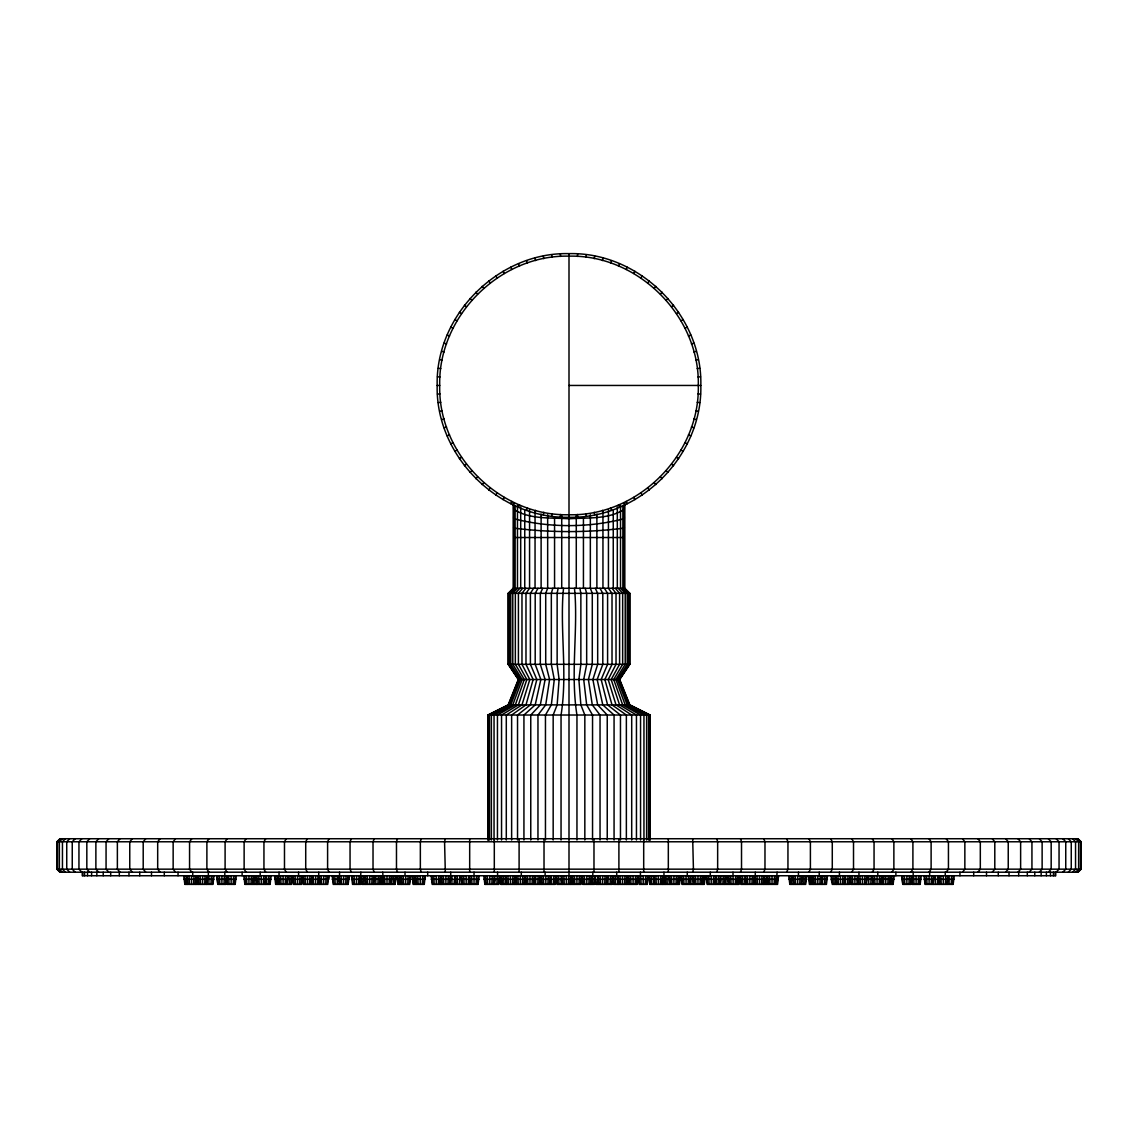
<?xml version="1.0" encoding="UTF-8"?>
<svg xmlns="http://www.w3.org/2000/svg" width="1138" height="1138" viewBox="0 0 1138 1138"><rect width="100%" height="100%" fill="white"/><g stroke="black" fill="none" stroke-linecap="round" stroke-linejoin="round"><path stroke-width="1.5" d="M437.177 385.455C435.441 315.013 498.558 251.896 569 253.632C639.442 251.896 702.559 315.013 700.823 385.455C702.559 455.897 639.442 519.013 569 517.278C498.558 519.013 435.441 455.897 437.177 385.455L439.709 385.455C438.002 316.364 499.909 254.457 569 256.164C638.091 254.457 699.998 316.364 698.291 385.455C699.998 454.546 638.091 516.453 569 514.746C499.909 516.453 438.002 454.546 439.709 385.455M544.021 838.734L544.021 872.206M593.979 872.206L593.979 838.734M560.38 517.008L560.55 514.476M577.45 256.434L577.62 253.916M519.099 838.734L519.099 872.206M563.538 588.275L563.04 593.339C560.294 633.823 567.492 674.891 561.048 715.02L561.048 840.029M618.901 872.206L618.901 838.734M193.56 884.368L194.072 875.748M196.732 884.368L197.244 875.748M204.655 884.368L205.167 875.748M210.928 884.368L211.44 875.748M223.93 884.368L224.442 875.748M233.162 884.368L233.674 875.748M250.957 884.368L251.47 875.748M254.727 884.368L255.239 875.748M263.291 884.368L263.803 875.748M268.07 884.368L268.568 875.748M285.14 884.368L285.638 875.748M289.521 884.368L290.034 875.748M299.621 884.368L300.119 875.748M309.479 884.368L309.991 875.748M317.63 884.368L318.142 875.748M325.696 884.368L326.208 875.748M339.295 884.368L339.636 880.997M345.639 884.368L346.151 875.748M358.612 884.368L359.11 875.748M371.742 884.368L372.254 875.748M377.844 884.368L378.357 875.748M381.244 884.368L381.756 875.748M389.04 884.368L389.537 875.748M393.079 884.368L393.592 875.748M407.717 884.368L408.215 875.748M422.241 884.368L422.753 875.748M438.286 884.368L438.784 875.748M447.903 884.368L448.415 875.748M453.962 884.368L454.46 879.304M461.729 884.368L462.071 880.997M468.216 884.368L468.714 875.748M476.068 884.368L476.566 875.748M491.787 884.368L492.299 875.748M496.822 884.368L497.334 875.748M512.441 884.368L512.954 875.748M522.356 884.368L522.854 875.748M525.87 884.368L526.197 880.997M532.001 884.368L532.513 875.748M537.733 884.368L538.231 875.748M547.847 884.368L548.36 875.748M553.239 884.368L553.751 875.748M568.36 884.368L568.872 875.748M578.943 884.368L579.441 875.748M588.815 884.368L589.328 875.748M592.429 884.368L592.884 872.206M604.662 884.368L605.16 875.748M610.053 884.368L610.551 875.748M624.52 884.368L625.032 875.748M627.806 884.368L628.304 875.748M635.118 884.368L635.63 875.748M645.232 884.368L645.744 875.748M660.381 884.368L660.894 875.748M675.929 884.368L676.427 875.748M677.622 882.675L677.949 879.304M688.092 884.368L688.604 875.748M699.998 884.368L700.496 875.748M702.288 884.368L702.63 880.997M713.227 884.368L713.739 875.748M718.007 884.368L718.519 875.748M722.829 884.368L723.341 875.748M735.205 884.368L735.703 875.748M737.011 884.368L737.339 880.997M751.877 884.368L752.374 875.748M761.507 884.368L762.019 875.748M764.21 884.368L764.708 879.304M774.068 884.368L774.58 875.748M775.888 880.997L775.547 884.368L776.429 875.748M799.701 884.368L800.213 875.748M803.67 884.368L804.182 875.748M819.829 884.368L820.327 875.748M824.424 884.368L824.922 875.748M842.433 884.368L842.945 875.748M847.554 884.368L848.066 875.748M856.914 884.368L857.341 875.748M864.439 884.368L864.951 875.748M870.755 884.368L871.253 875.748M879.105 884.368L879.617 875.748M887.796 884.368L888.309 875.748M891.097 884.368L891.609 875.748M908.892 884.368L909.39 875.748M918.124 884.368L918.636 875.748M931.126 884.368L931.638 875.748M937.399 884.368L937.911 875.748M945.322 884.368L945.82 875.748M951.155 884.368L951.653 875.748M551.788 516.154L552.129 513.636M585.871 257.273L586.212 254.756M494.305 838.734L494.305 872.206M643.695 872.206L643.695 838.734M195.053 884.368L195.921 875.748M206.134 884.368L207.016 875.748M212.422 884.368L213.29 875.748M225.409 884.368L226.291 875.748M234.656 884.368L235.538 875.748M252.437 884.368L253.319 875.748M256.221 884.368L256.804 880.997M264.77 884.368L265.652 875.748M269.55 884.368L270.431 875.748M286.62 884.368L287.501 879.304M291.015 884.368L291.883 875.748M301.101 884.368L301.983 875.748M310.973 884.368L311.84 875.748M319.124 884.368L319.707 880.997M327.189 884.368L328.071 875.748M347.118 884.368L348 875.748M360.092 884.368L360.888 872.206M373.236 884.368L374.103 875.748M379.338 884.368L380.206 875.748M390.519 884.368L391.401 875.748M394.559 884.368L395.441 875.748M409.196 884.368L410.078 875.748M423.734 884.368L424.602 875.748M439.766 884.368L440.648 875.748M449.382 884.368L450.264 875.748M469.695 884.368L470.279 880.997M477.547 884.368L478.429 875.748M493.28 884.368L494.162 875.748M498.302 884.368L499.184 875.748M513.935 884.368L514.803 875.748M523.836 884.368L524.718 875.748M533.494 884.368L534.362 875.748M539.213 884.368L540.095 875.748M549.341 884.368L550.209 875.748M554.718 884.368L555.6 875.748M569.854 884.368L570.735 875.748M580.423 884.368L581.305 875.748M590.309 884.368L591.177 875.748M593.908 884.368L594.79 875.748M606.141 884.368L607.023 875.748M611.533 884.368L612.415 875.748M626.014 884.368L626.882 875.748M636.611 884.368L637.493 875.748M646.725 884.368L647.593 875.748M661.861 884.368L662.743 875.748M677.409 884.368L678.291 875.748M678.931 884.368L679.813 875.748M689.585 884.368L690.467 875.748M701.477 884.368L702.359 875.748M703.782 884.368L704.65 875.748M714.721 884.368L715.589 875.748M719.486 884.368L720.368 875.748M724.323 884.368L725.191 875.748M736.684 884.368L737.566 875.748M738.491 884.368L739.373 875.748M753.356 884.368L754.238 875.748M763.001 884.368L763.883 875.748M765.689 884.368L766.571 875.748M777.026 884.368L777.908 875.748M801.195 884.368L802.077 875.748M805.163 884.368L806.031 875.748M821.309 884.368L822.191 875.748M825.904 884.368L826.785 875.748M843.927 884.368L844.794 875.748M849.048 884.368L849.915 875.748M865.933 884.368L866.8 875.748M872.234 884.368L872.818 880.997M880.584 884.368L881.466 879.304M882.59 884.368L883.458 875.748M889.276 884.368L890.158 875.748M892.576 884.368L893.458 875.748M910.372 884.368L911.254 875.748M919.618 884.368L920.486 875.748M932.605 884.368L933.487 875.748M938.893 884.368L939.476 880.997M946.802 884.368L947.684 875.748M952.634 884.368L953.516 875.748M469.681 838.734L469.681 872.206M558.118 588.275L557.136 593.339L557.136 664.322L559.114 679.528L557.136 704.891L553.168 715.02L553.168 840.029M668.319 872.206L668.319 838.734M543.281 514.746L543.779 512.271M594.221 258.653L594.719 256.164M195.594 884.368L196.604 875.748M206.689 884.368L207.699 875.748M213.972 875.748L212.962 884.368L184.825 884.368L183.801 875.748M236.206 875.748L235.196 884.368L227.088 884.368L226.405 880.997M252.992 884.368L254.002 875.748M256.761 884.368L257.43 880.997M265.325 884.368L266.335 875.748M271.1 875.748L270.09 884.368L244.869 884.368L243.859 875.748M287.16 884.368L288.184 875.748M292.523 875.748L291.556 884.368L275.652 884.368L274.642 875.748M311.513 884.368L312.523 875.748M349.21 875.748L348.185 884.368L333.221 884.368L332.196 875.748M361.315 880.997L360.632 884.368L352.524 884.368L351.514 875.748M373.776 884.368L374.786 875.748M379.879 884.368L380.889 875.748M396.124 875.748L395.114 884.368L361.898 884.368L360.888 879.304M410.761 875.748L409.737 884.368L397.93 884.368L396.906 875.748M425.285 875.748L424.275 884.368L413.137 884.368L412.127 875.748M440.306 884.368L441.316 875.748M449.937 884.368L450.947 875.748M479.112 875.748L478.088 884.368L432.198 884.368L431.188 875.748M493.821 884.368L494.831 879.304M499.525 880.997L498.857 884.368L484.859 884.368L483.835 875.748M514.476 884.368L515.486 875.748M524.376 884.368L525.059 880.997M534.035 884.368L535.045 875.748M539.753 884.368L540.749 875.748M549.882 884.368L550.892 875.748M570.394 884.368L571.404 879.304M581.646 880.997L580.963 884.368L557.037 884.368L556.027 875.748M590.85 884.368L591.86 875.748M595.572 875.748L594.449 884.368L582.741 884.368L581.717 875.748M606.682 884.368L607.706 875.748M612.756 880.997L612.073 884.368L595.914 884.368L595.231 880.997M626.554 884.368L627.564 875.748M648.276 875.748L647.266 884.368L639.143 884.368L638.134 875.748L637.152 884.368L613.624 884.368L612.6 875.748M662.416 884.368L663.426 875.748M677.949 884.368L678.973 875.748M680.496 875.748L679.471 884.368L649.826 884.368L648.816 875.748M690.126 884.368L691.136 875.748M702.018 884.368L703.042 875.748M705.332 875.748L704.322 884.368L682.018 884.368L680.993 875.748M715.261 884.368L716.271 875.748M720.041 884.368L721.051 875.748M725.873 875.748L724.863 884.368L724.636 880.997M737.225 884.368L738.235 875.748M739.714 880.997L739.031 884.368L707.153 884.368L706.129 875.748M753.897 884.368L754.907 875.748M763.541 884.368L764.708 875.748M766.23 884.368L767.254 879.304M776.102 884.368L777.112 872.206M778.591 875.748L777.567 884.368L740.952 884.368L739.928 875.748M801.735 884.368L802.745 875.748M806.714 875.748L805.704 884.368L789.815 884.368L788.79 875.748M821.849 884.368L822.874 875.748M827.468 875.748L826.444 884.368L809.388 884.368L808.378 875.748M844.467 884.368L845.477 879.304M866.473 884.368L867.483 875.748M883.131 884.368L884.141 875.748M889.816 884.368L890.841 875.748M894.141 875.748L893.131 884.368L873.017 884.368L872.007 875.748M921.168 875.748L920.158 884.368L912.036 884.368L911.367 880.997M933.16 884.368L934.17 875.748M947.342 884.368L948.367 875.748M954.199 875.748L953.175 884.368L925.038 884.368L924.028 875.748M445.314 838.734L444.574 841.779L445.314 872.206M692.686 872.206L693.426 869.162L692.686 838.734M534.874 512.797L535.543 510.336M602.457 260.574L603.126 258.127M421.231 838.734L420.349 841.779L420.349 869.162L421.231 872.206M552.812 588.275L551.333 593.339L551.333 664.322L554.277 679.528L551.333 704.891L545.458 715.02L545.458 840.029M716.769 872.206L717.651 869.162L717.651 841.779L716.769 838.734M513.707 506.467L513.707 509.312C529.654 519.668 550.707 517.477 569 518.772C587.293 517.477 608.346 519.668 624.293 509.312L624.293 506.467M397.503 838.734L396.479 841.779L396.479 869.162L397.503 872.206M740.497 872.206L741.521 869.162L741.521 841.779L740.497 838.734M526.624 510.293L527.435 507.889M610.565 263.02L611.376 260.63M374.189 838.734L373.022 841.779L373.022 869.162L374.189 872.206M763.811 872.206L764.978 869.162L764.978 841.779L763.811 838.734M487.875 840.029L487.875 715.02L508.16 704.891L518.302 679.528L508.16 664.322L508.16 593.339L513.224 588.275L624.776 588.275L629.84 593.339L629.84 664.322L619.698 679.528L629.84 704.891L650.125 715.02L650.125 840.029M518.558 507.249L519.525 504.902M618.475 266.007L619.442 263.66M351.343 838.734L350.049 841.779L350.049 869.162L351.343 872.206M786.657 872.206L787.951 869.162L787.951 841.779L786.657 838.734M329.038 838.734L327.602 841.779L327.602 869.162L329.038 872.206M542.712 588.275L540.322 593.339L540.322 664.322L545.102 679.528L540.322 704.891L530.763 715.02L530.763 840.029M808.962 872.206L810.398 869.162L810.398 841.779L808.962 838.734M626.185 269.493L627.308 267.217M510.692 503.693L511.816 501.417M513.707 516.766L513.707 518.658C548.943 527.932 589.057 527.932 624.293 518.658L624.293 516.766M307.288 838.734L305.724 841.779L305.724 869.162L307.288 872.206M830.712 872.206L832.276 869.162L832.276 841.779L830.712 838.734M286.179 838.734L284.486 841.779L284.486 869.162L286.179 872.206M538.018 588.275L535.201 593.339L535.201 664.322L540.835 679.528L535.201 704.891L523.935 715.02L523.935 840.029M851.821 872.206L853.514 869.162L853.514 841.779L851.821 838.734M503.081 499.625L504.347 497.42M633.653 273.49L634.919 271.285M265.751 838.734L263.945 841.779L263.945 869.162L265.751 872.206M872.249 872.206L874.055 869.162L874.055 841.779L872.249 838.734M246.064 838.734L244.129 841.779L244.129 869.162L246.064 872.206M533.622 588.275L530.408 593.339L530.408 664.322L536.837 679.528L530.408 704.891L517.534 715.02L517.534 840.029M891.936 872.206L893.871 869.162L893.871 841.779L891.936 838.734M495.755 495.073L497.164 492.953M640.836 277.957L642.245 275.851M227.131 838.734L225.096 841.779L225.096 869.162L227.131 872.206M910.869 872.206L912.904 869.162L912.904 841.779L910.869 838.734M209.036 838.734L206.888 841.779L206.888 869.162L209.036 872.206M928.964 872.206L931.112 869.162L931.112 841.779L928.964 838.734M191.81 838.734L189.562 841.779L189.562 869.162L191.81 872.206M946.19 872.206L948.438 869.162L948.438 841.779L946.19 838.734M488.743 490.037L490.293 488.031M647.707 282.878L649.257 280.873M175.494 838.734L173.147 841.779L173.147 869.162L175.494 872.206M962.506 872.206L964.853 869.162L964.853 841.779L962.506 838.734M525.884 588.275L521.972 593.339L521.972 664.322L529.81 679.528L521.972 704.891L506.296 715.02L506.296 840.029M160.117 838.734L157.684 841.779L157.684 869.162L160.117 872.206M977.883 872.206L980.316 869.162L980.316 841.779L977.883 838.734M145.735 838.734L143.203 841.779L143.203 869.162L145.735 872.206M522.626 588.275L518.416 593.339L518.416 664.322L526.837 679.528L518.416 704.891L501.545 715.02L501.545 840.029M992.265 872.206L994.797 869.162L994.797 841.779L992.265 838.734M132.364 838.734L129.76 841.779L129.76 869.162L132.364 872.206M1005.636 872.206L1008.24 869.162L1008.24 841.779L1005.636 838.734M482.085 484.575L483.75 482.668M654.25 288.255L655.915 286.349M120.045 838.734L117.37 841.779L117.37 869.162L120.045 872.206M519.81 588.275L515.343 593.339L515.343 664.322L524.291 679.528L515.343 704.891L497.448 715.02L497.448 840.029M1017.955 872.206L1020.63 869.162L1020.63 841.779L1017.955 838.734M108.821 838.734L106.062 841.779L106.062 869.162L108.821 872.206M1029.179 872.206L1031.938 869.162L1031.938 841.779L1029.179 838.734M98.693 838.734L95.877 841.779L95.877 869.162L98.693 872.206M1039.307 872.206L1042.124 869.162L1042.124 841.779L1039.307 838.734M89.703 838.734L86.829 841.779L86.829 869.162L89.703 872.206M1048.297 872.206L1051.171 869.162L1051.171 841.779L1048.297 838.734M81.865 838.734L78.949 841.779L78.949 869.162L81.865 872.206M515.628 588.275L510.777 593.339L510.777 664.322L520.479 679.528L510.777 704.891L491.374 715.02L491.374 840.029M1056.135 872.206L1059.051 869.162L1059.051 841.779L1056.135 838.734M75.193 838.734L72.249 841.779L72.249 869.162L75.193 872.206M1062.807 872.206L1065.751 869.162L1065.751 841.779L1062.807 838.734M69.717 838.734L66.744 841.779L66.744 869.162L69.717 872.206M514.305 588.275L509.326 593.339L509.326 664.322L519.269 679.528L509.326 704.891L489.44 715.02L489.44 840.029M1068.283 872.206L1071.256 869.162L1071.256 841.779L1068.283 838.734M65.449 838.734L62.448 841.779L62.448 869.162L65.449 872.206M1072.551 872.206L1075.552 869.162L1075.552 841.779L1072.551 838.734M62.391 838.734L59.361 841.779L59.361 869.162L62.391 872.206M513.494 588.275L508.444 593.339L508.444 664.322L518.544 679.528L508.444 704.891L488.259 715.02L488.259 840.029M1075.609 872.206L1078.639 869.162L1078.639 841.779L1075.609 838.734M60.556 838.734L57.512 841.779L57.512 869.162L60.556 872.206M1077.444 872.206L1080.488 869.162L1080.488 841.779L1077.444 838.734M56.9 841.779L59.944 838.734L1078.056 838.734L1081.1 841.779L1081.1 869.162L1078.056 872.206L59.944 872.206L56.9 869.162L56.9 841.779L1081.1 841.779M475.784 478.671L477.576 476.879M660.424 294.031L662.216 292.238M513.707 527.136L513.707 528.089C550.138 532.755 587.862 532.755 624.293 528.089L624.293 527.136M469.88 472.37L471.786 470.705M666.214 300.204L668.12 298.54M464.418 465.712L466.424 464.162M671.576 306.748L673.582 305.197M459.382 458.699L461.502 457.291M676.498 313.619L678.618 312.21M454.83 451.373L457.035 450.107M680.965 320.802L683.17 319.536M450.762 443.763L453.038 442.639M684.962 328.27L687.238 327.147M447.206 435.897L449.553 434.929M688.447 335.98L690.794 335.013M444.161 427.831L446.565 427.02M691.435 343.889L693.839 343.079M441.658 419.581L444.119 418.912M693.881 351.998L696.342 351.343M439.709 411.174L442.198 410.676M695.802 360.234L698.291 359.736M438.301 402.667L440.819 402.326M697.181 368.584L699.699 368.243M513.707 537.52L624.293 537.52M437.461 394.075L439.979 393.904M698.021 377.005L700.539 376.834M569 385.455L698.021 385.455M698.291 385.455L700.823 385.455M508.16 593.339L629.84 593.339M508.16 664.322L629.84 664.322M518.302 679.528L619.698 679.528M508.16 704.891L629.84 704.891M487.875 715.02L650.125 715.02M56.9 869.162L1081.1 869.162M183.801 879.304L196.604 879.304M197.557 875.748L197.557 879.304L213.972 879.304M216.832 875.748L216.832 879.304L236.206 879.304M243.859 879.304L255.239 879.304M256.192 875.748L256.192 879.304L271.1 879.304M274.642 879.304L277.174 879.304L277.686 884.368M278.042 875.748L278.042 879.304L318.142 879.304M318.768 872.206L318.597 879.304L328.797 879.304L328.797 875.748L327.73 884.368L303.405 884.368L302.381 875.748M332.196 879.304L349.21 879.304M351.514 879.304L380.889 879.304M381.941 875.748L381.941 879.304L396.124 879.304M396.906 879.304L399.452 879.304L399.95 884.368M399.765 875.748L399.765 879.304L410.761 879.304M412.127 879.304L414.659 879.304L415.171 884.368M415.142 875.748L415.142 879.304L425.285 879.304M431.188 879.304L450.947 879.304M451.928 879.304L459.709 879.304M461.118 875.748L461.118 879.304L468.714 879.304M468.97 875.748L468.97 879.304L479.112 879.304M483.835 879.304L499.184 879.304M499.838 875.748L501.389 884.368M501.005 875.748L501.005 879.304L535.045 879.304M535.699 879.304L550.892 879.304M551.205 879.304L581.305 879.304M581.717 879.304L591.86 879.304M592.941 879.304L607.706 879.304M608.019 879.304L627.564 879.304M628.02 875.748L628.02 879.304L648.276 879.304M648.816 879.304L680.496 879.304M680.993 879.304L705.332 879.304M706.129 879.304L725.873 879.304M728.107 875.748L728.107 879.304L738.235 879.304M739.928 879.304L777.112 879.304M788.79 879.304L806.714 879.304M808.378 879.304L811.75 879.304L812.248 884.368M812.731 875.748L812.731 879.304L827.468 879.304M831.252 875.748L831.252 879.304L871.253 879.304M872.007 879.304L890.841 879.304M891.609 879.304L894.141 879.304M901.794 875.748L901.794 879.304L921.168 879.304M924.028 879.304L934.17 879.304M935.379 879.304L948.367 879.304M949.12 879.304L954.199 879.304M872.775 884.368L850.84 884.368L849.816 879.304M437.461 376.834L439.979 377.005M698.021 393.904L700.539 394.075M438.301 368.243L440.819 368.584M697.181 402.326L699.699 402.667M439.709 359.736L442.198 360.234M695.802 410.676L698.291 411.174M441.658 351.343L444.119 351.998M693.881 418.912L696.342 419.581M444.161 343.079L446.565 343.889M691.435 427.02L693.839 427.831M688.447 434.929L690.794 435.897M447.206 335.013L449.553 335.98M450.762 327.147L453.038 328.27M684.962 442.639L687.238 443.763M454.83 319.536L457.035 320.802M680.965 450.107L683.17 451.373M676.498 457.291L678.618 458.699M459.382 312.21L461.502 313.619M464.418 305.197L466.424 306.748M671.576 464.162L673.582 465.712M666.214 470.705L668.12 472.37M469.88 298.54L471.786 300.204M475.784 292.238L477.576 294.031M660.424 476.879L662.216 478.671M624.506 588.275L629.556 593.339L629.556 664.322L619.456 679.528L629.556 704.891L649.741 715.02L649.741 840.029M623.695 588.275L628.674 593.339L628.674 664.322L618.731 679.528L628.674 704.891L648.56 715.02L648.56 840.029M622.372 588.275L627.223 593.339L627.223 664.322L617.521 679.528L627.223 704.891L646.626 715.02L646.626 840.029M618.19 588.275L622.657 593.339L622.657 664.322L613.709 679.528L622.657 704.891L640.552 715.02L640.552 840.029M482.085 286.349L483.75 288.255M654.25 482.668L655.915 484.575M615.374 588.275L619.584 593.339L619.584 664.322L611.163 679.528L619.584 704.891L636.455 715.02L636.455 840.029M612.116 588.275L616.028 593.339L616.028 664.322L608.19 679.528L616.028 704.891L631.704 715.02L631.704 840.029M488.743 280.873L490.293 282.878M647.707 488.031L649.257 490.037M495.755 275.851L497.164 277.957M640.836 492.953L642.245 495.073M604.378 588.275L607.592 593.339L607.592 664.322L601.163 679.528L607.592 704.891L620.466 715.02L620.466 840.029M503.081 271.285L504.347 273.49M633.653 497.42L634.919 499.625M599.982 588.275L602.799 593.339L602.799 664.322L597.166 679.528L602.799 704.891L614.065 715.02L614.065 840.029M510.692 267.217L511.816 269.493M626.185 501.417L627.308 503.693M595.288 588.275L597.678 593.339L597.678 664.322L592.898 679.528L597.678 704.891L607.237 715.02L607.237 840.029M518.558 263.66L519.525 266.007M618.475 504.902L619.442 507.249M526.624 260.63L527.435 263.02M610.565 507.889L611.376 510.293M585.188 588.275L586.667 593.339L586.667 664.322L583.723 679.528L586.667 704.891L592.542 715.02L592.542 840.029M534.874 258.127L535.543 260.574M602.457 510.336L603.126 512.797M939.234 884.368L938.224 875.748M901.794 879.304L902.804 884.368L910.912 884.368L911.936 875.748M857.341 879.304L858.365 884.368M836.359 884.368L835.335 875.748M831.252 879.304L832.276 884.368L849.588 884.368L850.598 875.748M812.731 879.304L813.741 884.368M810.228 884.368L809.203 875.748M793.627 884.368L792.603 875.748M767.979 884.368L766.969 875.748M755.433 884.368L754.409 875.748M745.788 884.368L744.778 875.748M728.107 879.304L729.117 884.368M693.91 884.368L692.9 875.748L692.999 884.368M669.841 884.368L668.831 875.748M664.251 875.748L665.261 884.368M662.131 880.997L662.8 884.368M654.293 884.368L653.283 875.748M628.02 879.304L629.044 884.368M617.422 879.304L618.432 884.368L617.322 875.748M618.147 884.368L617.137 875.748M598.574 884.368L597.436 875.748M572.855 884.368L571.845 875.748M561.262 879.304L562.286 884.368M540.749 879.304L541.773 884.368M525.927 884.368L524.903 875.748M516.268 884.368L515.258 875.748M506.367 884.368L505.343 875.748M501.005 879.304L502.014 884.368M499.838 879.304L500.848 884.368L555.259 884.368L556.283 875.748M484.688 879.304L485.713 884.368M468.97 879.304L469.98 884.368M461.118 879.304L462.128 884.368M455.641 884.368L454.46 875.748M441.146 880.997L441.814 884.368M440.264 880.997L440.947 884.368M415.142 879.304L416.152 884.368M401.629 884.368L400.619 875.748M399.765 879.304L400.775 884.368M381.941 879.304L382.951 884.368M365.668 884.368L364.644 875.748M339.067 879.304L339.736 882.675M339.551 884.368L338.541 875.748M318.597 879.304L319.664 884.368M292.523 879.304L293.533 884.368L301.641 884.368L302.665 875.748M278.042 879.304L279.052 884.368M256.192 879.304L257.202 884.368M216.832 879.304L217.842 884.368L225.964 884.368L226.974 875.748M197.557 879.304L198.567 884.368M186.461 879.304L187.486 884.368M543.281 256.164L543.779 258.653M594.221 512.271L594.719 514.746M579.882 588.275L580.864 593.339L580.864 664.322L578.886 679.528L580.864 704.891L584.832 715.02L584.832 840.029M939.775 884.368L938.907 875.748M925.578 884.368L924.71 875.748M912.591 884.368L911.709 875.748M903.344 884.368L902.462 875.748M873.557 884.368L872.69 875.748M858.905 884.368L858.024 875.748M851.38 884.368L850.499 875.748M836.899 884.368L836.017 875.748M832.817 884.368L831.935 875.748M814.282 884.368L813.414 875.748M810.768 884.368L809.886 875.748M809.943 884.368L809.061 875.748M794.168 884.368L793.286 875.748M790.355 884.368L789.473 875.748M768.534 884.368L767.652 875.748M755.973 884.368L755.091 875.748M746.329 884.368L745.447 875.748M741.492 884.368L740.61 875.748M729.657 884.368L728.775 875.748M707.694 884.368L706.812 875.748M694.45 884.368L693.568 875.748M682.558 884.368L681.676 875.748M670.382 884.368L669.514 875.748M665.815 884.368L664.933 875.748M662.757 880.997L663.34 884.368M654.834 884.368L653.966 875.748M650.381 884.368L649.499 875.748M639.698 884.368L638.816 875.748M629.584 884.368L628.702 875.748M618.105 875.748L618.987 884.368M618.005 879.304L618.588 882.675M617.82 879.304L618.403 882.675M614.164 884.368L613.282 875.748M599.114 884.368L598.232 875.748M595.572 879.304L596.454 884.368M583.282 884.368L582.4 875.748M573.396 884.368L572.514 875.748M562.826 884.368L561.944 875.748M557.577 884.368L556.695 875.748M542.314 884.368L541.432 875.748M526.467 884.368L525.585 875.748M516.808 884.368L515.941 875.748M506.908 884.368L506.026 875.748M502.569 884.368L501.687 875.748M486.253 884.368L485.371 875.748M485.4 884.368L484.688 875.748M470.52 884.368L469.638 875.748M462.668 884.368L461.786 875.748M456.196 884.368L455.314 875.748M442.369 884.368L441.487 875.748M440.904 880.997L441.487 884.368M432.739 884.368L431.857 875.748M416.707 884.368L415.825 875.748M413.677 884.368L412.81 875.748M402.169 884.368L401.287 875.748M401.316 884.368L400.434 875.748M398.471 884.368L397.589 875.748M383.492 884.368L382.724 872.206M366.208 884.368L365.326 875.748M362.453 884.368L361.571 875.748M353.065 884.368L352.183 875.748M340.091 884.368L339.224 875.748M333.761 884.368L332.879 875.748M320.205 884.368L319.28 875.748M311.215 879.304L312.097 884.368M303.946 884.368L303.064 875.748M294.073 884.368L293.206 875.748M279.592 884.368L278.725 875.748M276.193 884.368L275.325 875.748M257.743 884.368L256.875 875.748M245.424 884.368L244.542 875.748M227.628 884.368L226.747 875.748M218.382 884.368L217.514 875.748M199.107 884.368L198.24 875.748M188.026 884.368L187.144 875.748M185.366 884.368L184.484 875.748M551.788 254.756L552.129 257.273M585.871 513.636L586.212 516.154M941.268 884.368L940.756 875.748M933.004 880.997L933.345 884.368M927.072 884.368L926.56 875.748M914.07 884.368L913.558 875.748M904.838 884.368L904.326 875.748M883.401 880.997L883.742 884.368M875.051 884.368L874.539 875.748M860.385 884.368L859.873 875.748M852.86 884.368L852.362 875.748M838.379 884.368L837.881 875.748M834.296 884.368L833.784 875.748M815.775 884.368L815.263 875.748M795.647 884.368L795.149 875.748M791.835 884.368L791.337 875.748M770.013 884.368L769.501 875.748M757.453 884.368L756.955 875.748M747.808 884.368L747.31 875.748M742.972 884.368L742.474 875.748M731.137 884.368L730.639 875.748M709.173 884.368L708.675 875.748M695.944 884.368L695.432 875.748M690.467 879.304L690.979 884.368M684.038 884.368L683.54 875.748M671.875 884.368L671.363 875.748M667.295 884.368L666.783 875.748M664.322 879.304L664.834 884.368M656.327 884.368L655.815 875.748M651.861 884.368L651.349 875.748M641.178 884.368L640.666 875.748M631.064 884.368L630.566 875.748M620.466 884.368L619.954 875.748M615.644 884.368L615.146 875.748M600.608 884.368L600.096 875.748M597.436 879.304L597.934 884.368M584.761 884.368L584.249 875.748M574.875 884.368L574.377 875.748M564.306 884.368L563.808 875.748M559.057 884.368L558.559 875.748M543.793 884.368L543.295 875.748M540.934 880.997L541.261 884.368M527.947 884.368L527.449 875.748M518.302 884.368L517.79 875.748M508.387 884.368L507.889 875.748M504.049 884.368L503.537 875.748M487.733 884.368L487.235 875.748M472.014 884.368L471.502 875.748M464.162 884.368L463.65 875.748M457.675 884.368L457.163 875.748M443.848 884.368L443.336 875.748M434.218 884.368L433.72 875.748M418.187 884.368L417.674 875.748M403.663 884.368L403.151 875.748M384.971 884.368L384.473 875.748M367.688 884.368L367.19 875.748M363.932 884.368L363.42 875.748M354.558 884.368L354.046 875.748M341.585 884.368L341.073 875.748M335.241 884.368L334.743 875.748M321.641 884.368L321.144 875.748M313.576 884.368L313.078 875.748M305.425 884.368L304.927 875.748M295.567 884.368L295.055 875.748M281.086 884.368L280.574 875.748M259.236 884.368L258.724 875.748M246.903 884.368L246.391 875.748M229.108 884.368L228.61 875.748M219.876 884.368L219.364 875.748M206.533 880.997L206.874 884.368M200.601 884.368L200.089 875.748M189.505 884.368L189.008 875.748M186.845 884.368L186.461 875.748M574.462 588.275L574.96 593.339C577.706 633.823 570.508 674.891 576.952 715.02L576.952 840.029M560.38 253.916L560.55 256.434M577.45 514.476L577.62 517.008M1055.751 872.206L1055.751 875.748L82.249 875.748L82.249 872.206M1055.168 872.206L1055.168 875.748M1053.404 872.206L1053.404 875.748M1050.474 872.206L1050.474 875.748M1046.391 872.206L1046.391 875.748M1041.156 872.206L1041.156 875.748M1034.783 872.206L1034.783 875.748M1027.301 872.206L1027.301 875.748M1018.695 872.206L1018.695 875.748M1009.022 872.206L1009.022 875.748M998.268 872.206L998.268 875.748M986.504 872.206L986.504 875.748M973.715 872.206L973.715 875.748M959.96 872.206L959.96 875.748M949.12 875.748L949.12 884.368M945.265 872.206L945.265 875.748M943.288 875.748L943.288 884.368M935.379 875.748L935.379 884.368M929.661 872.206L929.661 875.748M929.092 875.748L929.092 884.368M916.104 875.748L916.104 884.368M913.188 872.206L913.188 875.748M906.858 875.748L906.858 884.368M895.876 872.206L895.876 875.748M885.762 875.748L885.762 884.368M882.149 875.748L881.125 884.368L881.466 875.748M877.796 872.206L877.796 875.748M877.071 875.748L877.071 884.368M868.721 875.748L868.721 884.368M862.419 875.748L862.419 884.368M858.962 872.206L858.962 875.748M854.894 875.748L854.894 884.368M845.534 875.748L845.534 884.368M840.413 875.748L840.413 884.368M839.417 872.206L839.417 875.748M836.33 880.997L836.33 884.368M822.39 875.748L822.39 884.368M819.232 872.206L819.232 875.748M817.795 875.748L817.795 884.368M811.75 875.748L811.75 879.304M798.449 872.206L798.449 875.748M797.681 875.748L797.681 884.368M772.033 875.748L772.033 884.368M768.278 880.997L768.278 884.368M759.487 875.748L759.487 884.368M755.276 872.206L755.276 875.748M749.842 875.748L749.842 884.368M745.006 879.304L745.006 884.368M732.986 872.206L733.171 884.368M727.011 875.748L727.011 884.368M720.809 879.304L720.809 884.368M715.987 875.748L715.987 884.368M711.207 875.748L711.207 884.368M710.297 872.206L710.297 875.748M702.8 875.748L702.8 879.304M697.964 875.748L697.964 884.368M687.267 872.206L687.267 875.748M686.072 875.748L686.072 884.368M673.895 875.748L673.895 884.368M669.329 875.748L669.329 884.368M663.966 872.206L663.966 875.748M658.347 875.748L658.347 884.368M653.881 880.997L653.881 884.368M643.952 840.029L643.952 715.02L625.217 704.891L615.843 679.528L625.217 664.322L625.217 593.339L620.523 588.275L620.523 505.386M643.212 875.748L643.212 884.368M640.424 872.206L640.424 875.748M633.098 875.748L633.098 884.368M626.369 840.029L626.369 715.02L612.016 704.891L604.847 679.528L612.016 664.322L612.016 593.339L608.432 588.275L608.432 509.838M624.776 503.039L624.776 588.275M624.293 503.081L624.293 588.275M622.87 505.443L622.87 588.275M622.5 875.748L622.5 884.368M617.678 880.997L617.678 884.368M617.308 506.993L617.308 588.275M616.711 872.206L616.711 875.748M613.254 509.995L613.254 588.275M608.019 875.748L608.019 884.368M602.955 511.36L602.955 588.275M602.628 875.748L602.628 884.368M600.039 840.029L600.039 715.02L592.286 704.891L588.403 679.528L592.286 664.322L592.286 593.339L590.338 588.275L590.338 514.732M596.881 514.006L596.881 588.275M586.795 875.748L586.795 884.368M583.438 518.402L583.438 588.275M576.909 875.748L576.909 884.368M576.283 515.599L576.283 588.275M570.977 879.304L570.977 884.368M569 253.632L569 517.278M569 518.772L569 875.748M566.34 875.748L566.34 884.368M561.717 515.599L561.717 588.275M561.262 875.748L561.091 884.368M554.562 518.402L554.562 588.275M551.205 875.748L551.205 884.368M547.663 514.732L547.663 588.275L545.714 593.339L545.714 664.322L549.597 679.528L545.714 704.891L537.961 715.02L537.961 840.029M545.827 875.748L545.827 884.368M545.116 872.206L545.116 875.748M541.119 514.006L541.119 588.275M535.699 875.748L535.699 884.368M535.045 511.36L535.045 588.275M529.981 875.748L529.981 884.368M529.568 509.838L529.568 588.275L525.984 593.339L525.984 664.322L533.153 679.528L525.984 704.891L511.631 715.02L511.631 840.029M524.746 509.995L524.746 588.275M521.289 872.206L521.289 875.748M520.692 506.993L520.692 588.275M520.322 875.748L520.322 884.368M517.477 505.386L517.477 588.275L512.783 593.339L512.783 664.322L522.157 679.528L512.783 704.891L494.048 715.02L494.048 840.029M515.784 880.997L515.784 884.368M515.13 505.443L515.13 588.275M513.707 503.081L513.707 588.275M513.224 503.039L513.224 588.275M510.421 875.748L510.421 884.368M506.083 880.997L506.083 884.368M500.507 875.748L500.507 879.304M497.576 872.206L497.576 875.748M494.788 875.748L494.788 884.368M489.767 875.748L489.767 884.368M474.034 872.206L474.034 884.368M466.182 875.748L466.182 884.368M459.709 875.748L459.709 884.368M451.928 875.748L451.928 884.368M450.733 872.206L450.733 875.748M445.883 875.748L445.883 884.368M436.252 875.748L436.252 884.368M427.703 872.206L427.703 875.748M420.221 875.748L420.221 884.368M414.659 875.748L414.659 879.304M405.683 875.748L405.683 884.368M405.014 872.206L405.014 875.748M399.452 875.748L399.452 879.304M392.069 875.748L391.059 884.368L391.045 879.304M387.005 875.748L387.005 884.368M375.825 875.748L375.825 884.368M369.722 875.748L369.722 884.368M356.578 875.748L356.578 884.368M348.683 875.748L347.659 884.368L348.527 875.748M343.605 875.748L343.605 884.368M339.551 872.206L339.551 875.748M337.275 875.748L337.275 884.368M323.676 875.748L323.676 884.368M315.61 875.748L315.61 884.368M307.459 875.748L307.459 884.368M298.583 872.206L298.583 875.748M297.587 875.748L297.587 884.368M287.501 875.748L287.501 884.368M283.106 875.748L283.106 884.368M279.038 872.206L279.038 875.748M277.174 875.748L277.174 879.304M266.036 875.748L266.036 884.368M261.256 875.748L261.256 884.368M260.204 872.206L260.204 875.748M248.938 875.748L248.938 884.368M242.124 872.206L242.124 875.748M231.142 875.748L231.142 884.368M224.812 872.206L224.812 875.748M221.896 875.748L221.896 884.368M208.908 875.748L208.908 884.368M208.339 872.206L208.339 875.748M202.621 875.748L202.621 884.368M192.735 872.206L192.735 875.748M191.54 875.748L191.54 884.368M178.04 872.206L178.04 875.748M164.285 872.206L164.285 875.748M151.496 872.206L151.496 875.748M139.732 872.206L139.732 875.748M128.978 872.206L128.978 875.748M119.305 872.206L119.305 875.748M110.699 872.206L110.699 875.748M103.217 872.206L103.217 875.748M96.844 872.206L96.844 875.748M91.609 872.206L91.609 875.748M87.526 872.206L87.526 875.748M84.596 872.206L84.596 875.748M82.832 872.206L82.832 875.748"/></g></svg>
